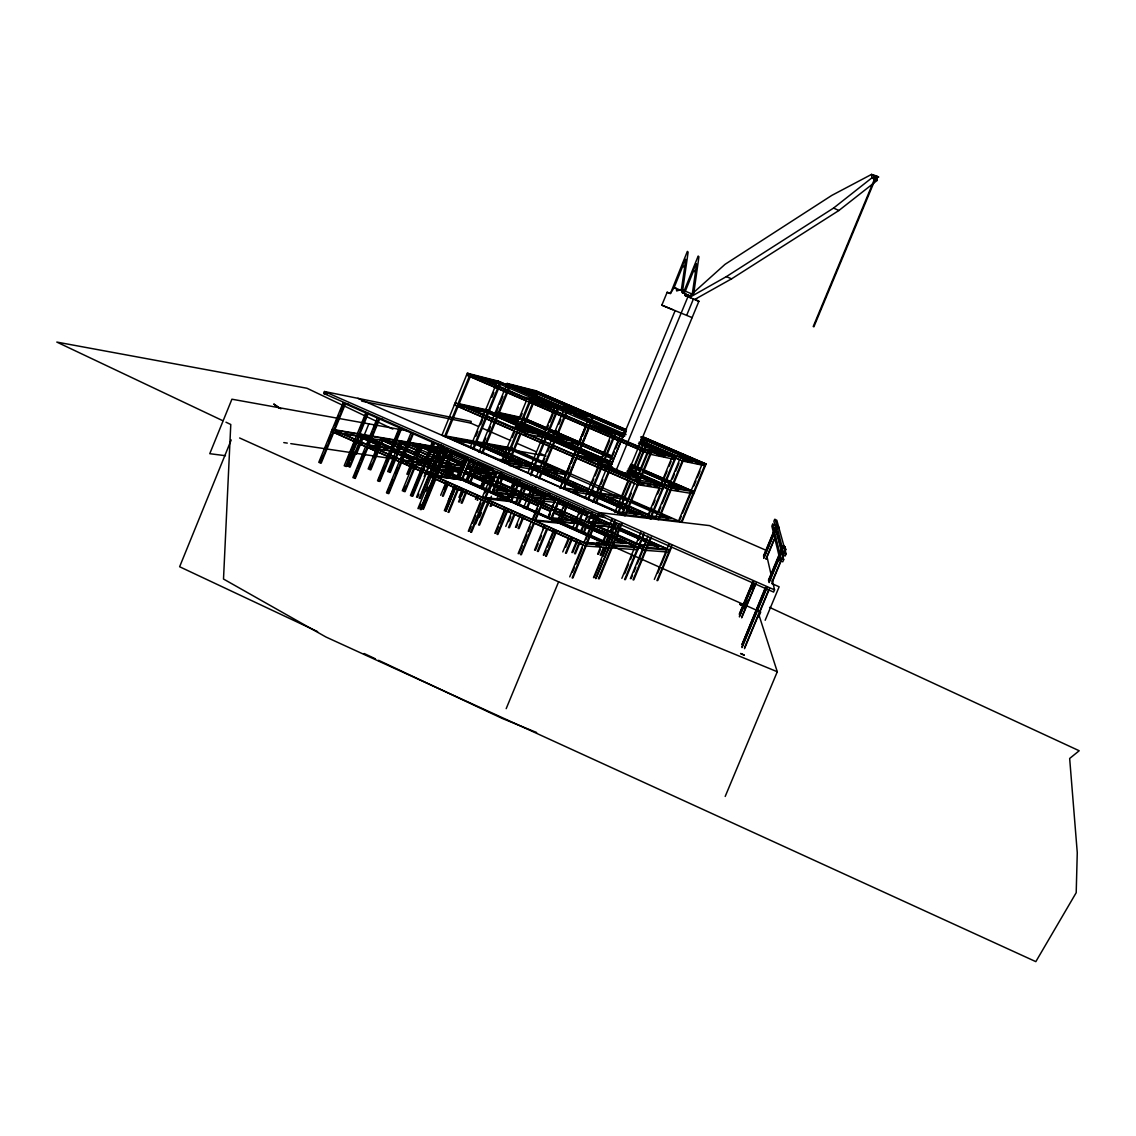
<?xml version="1.0" encoding="UTF-8"?>
<svg xmlns="http://www.w3.org/2000/svg" width="1136" height="1136" viewBox="0 0 1136 1136"><rect width="100%" height="100%" fill="white"/><g stroke="black" fill="none" stroke-linecap="round" stroke-linejoin="round"><path stroke-width="1.5" d="M693.698 293.869L698.938 256.75L698.171 256.04L683.9 291.526M672.654 309.674L661.834 305.172L667.159 292.279L670.481 293.429L687.365 251.383L688.132 252.093L682.338 292.662L690.333 296.198M684.965 292.108L693.343 271.362L695.488 271.93L692.278 294.11L681.401 289.524L676.687 290.972L676.218 288.359L674.131 287.55L670.481 293.429M231.204 439.959L179.63 566.75L317.626 631.644M572.927 577.954L599.112 514.665L323.661 393.454L324.456 391.522L471.213 421.385L470.531 423.046L361.674 401.107M340.729 410.82L343.91 403.039L343.058 402.882L318.79 462.324L320.352 463.019L332.976 432.134M320.309 460.818L322.297 455.948M324.953 449.444L326.288 446.192M328.276 441.322L330.931 434.832M335.021 424.821L338.826 415.492M321.204 463.147L333.814 432.276L358.862 436.423L379.978 445.809M334.68 430.175L345.472 403.734M365.934 412.595L357.357 433.569L434.989 468.032M347.616 459.512L349.561 454.755M350.854 451.588L354.091 443.665M360.14 428.868L362.114 424.026M363.435 420.803L366.076 414.356M367.468 413.263L345.742 466.427L344.208 465.746L356.534 435.613L384.039 447.84M346.551 466.541L358.862 436.423M368.263 413.419L359.686 434.378L333.828 430.033L344.634 403.578L348.894 404.402M347.332 466.172L360.424 434.08L443.835 448.124M348.312 466.3L349.604 463.147M350.896 459.981L354.12 452.085M349.121 466.967L361.404 436.934M350.101 467.109L361.731 438.666M356.434 454.173L362.966 438.212M364.202 435.216L368.845 423.856M352.884 477.645L365.565 446.647L366.388 446.775M353.708 477.759L356.377 471.227M357.712 467.975L359.714 463.076M361.049 459.81L364.386 451.659M367.879 443.111L372.352 432.177M373.63 429.053L376.825 421.243M354.46 478.355L367.141 447.343L392.275 451.276L379.893 481.494M355.284 478.455L367.965 447.47M368.817 445.369L379.68 418.829M368.135 468.969L375.491 450.992M376.825 447.712L380.177 439.547L424.694 459.299M369.072 469.097L371.074 464.198M373.744 457.666L375.746 452.767M369.896 469.75L382.761 438.326L431.865 460.094M370.819 469.878L379.523 448.649M381.526 443.75L383.67 438.482L435.897 461.628M390.784 448.408L399.403 427.349M378.359 480.812L384.224 466.484M386.169 461.713L388.129 456.942M399.517 429.11L391.565 448.535L368.944 444.943M400.951 428.031L379.112 481.394L377.564 480.713L389.946 450.467L418.02 462.934M401.718 428.173L393.113 449.217L368.007 445.241L378.87 418.673L383.002 419.44M387.66 471.596L399.474 442.756L439.717 460.577M388.555 471.71L393.794 458.901M389.378 472.363L402.002 441.563L439.76 458.035M390.287 472.491L402.882 441.705M399.233 461.628L386.467 492.754L388.058 493.464L388.867 493.549L401.604 462.451L400.823 462.338L388.058 493.464M400.099 459.512L411.019 432.844L411.8 432.986M387.277 492.839L389.293 487.926M390.628 484.66L392.644 479.747M395.328 473.201L397.344 468.288M400.88 459.64L404.104 451.801M405.382 448.663L409.23 439.263M406.844 474.181L418.446 445.908L440.64 455.721M407.71 474.294L410.934 466.442M416.727 452.327L418.659 447.612M402.272 490.809L413.362 463.772M414.995 459.228L420.931 444.73L441.421 453.789M415.847 459.356L421.783 444.886M403.195 490.922L405.154 486.151M416.614 459.469L421.754 446.931L434.35 452.497M404.089 491.618L415.18 464.581M405.012 491.732L416.088 464.709M432.39 441.904L423.714 463.034L400.909 459.64M411.204 495.537L421.016 471.596M425.815 459.895L432.475 443.651M433.952 442.586L411.985 496.148L410.437 495.452L422.89 465.093L434.193 470.119M412.751 496.233L425.191 465.902L406.873 463.218M434.761 442.728L426.028 463.829L401.69 460.222L412.609 433.554L413.405 433.696L402.471 460.336L412.922 461.77M424.182 476.509L429.55 463.445M430.885 460.179L435.571 448.748L432.163 448.18M416.514 497.199L438.453 443.679M623.834 435.187L498.448 381.213L467.322 373.233L441.89 435.287L442.955 435.471M417.594 497.312L418.9 494.132M432.83 460.137L434.832 455.252M436.167 452L438.169 447.115M419.212 498.406L431.652 468.117M441.166 444.886L432.475 466.072L433.54 466.229L441.563 446.689M422.067 493.123L429.749 474.422M431.027 471.312L432.305 468.188M420.292 498.534L432.702 468.273M445.653 436.664L458.092 406.347M458.93 404.288L471.085 374.681L500.138 382.108L472.832 448.621M417.934 508.573L443.494 446.292M418.872 508.672L420.803 503.958M425.957 491.405L427.889 486.705M433.938 472.008L435.883 467.265M438.482 460.932L440.427 456.189M441.719 453.023L443.665 448.28M420.235 509.61L433.128 478.185L434.051 478.313L421.172 509.695M445.071 449.146L434.023 476.069L462.253 479.917L470.971 458.717M421.115 508.332L433.952 477.092M435.457 473.385L445.156 449.771M445.979 449.302L434.946 476.197L461.358 479.79L469.438 460.208M422.72 509.056L435.557 477.802M447.414 448.905L436.423 475.672L332.252 429.337L333.104 429.479M423.501 509.127L435.684 479.463M448.166 449.032L437.19 475.785L334.708 430.189M440.413 476.992L441.734 473.783M446.349 462.551L450.964 451.304M444.701 471.312L452.611 452.029M445.411 471.412L453.321 452.156M440.654 495.282L445.951 482.388M449.927 472.718L452.568 466.271L454.329 467.052L451.674 473.499M444.162 488.949L446.136 484.106M875.899 175.768L872.959 174.987L874.493 179.161L878.568 177.017L875.899 175.768L813.22 326.543L813.887 326.799L875.87 177.784M442.401 496.063L447.698 483.169M443.253 496.162L447.896 484.887M452.526 473.613L455.167 467.166M457.098 475.941L464.88 456.999M457.794 476.041L459.739 471.298M448.322 500.749L453.662 487.742M458.333 476.367L460.336 471.483M461.145 469.495L466.314 456.899M470.205 447.456L472.136 442.742L520.529 463.985M444.318 510.66L454.201 486.606M437.303 475.317L457.709 478.128L466.399 456.899M458.717 476.666L461.954 468.756M464.553 462.451L466.498 457.709M445.071 510.731L448.351 502.723M449.671 499.513L453.619 489.9M459.086 476.58L466.456 458.646M475.87 436.21L477.873 431.339M480.542 424.836L482.544 419.951M491.874 397.217L493.819 392.488M445.738 511.342L455.635 487.273M459.129 478.796L467.847 457.581L459.256 478.81M445.894 511.356L455.777 487.301M473.811 448.791L475.757 444.077M476.495 442.259L488.537 412.964L468.501 408.605M447.982 512.35L457.879 488.281M448.876 512.435L458.759 488.395M480.968 443.054L480.23 444.858L454.854 440.328M458.916 497.412L462.167 489.517M465.405 481.621L470.602 468.969L472.335 469.736M459.768 497.525L461.685 492.768M466.896 480.159L468.827 475.416M458.546 501.885L463.176 490.638M467.137 480.997L475.075 461.656M478.909 452.313L481.479 446.093M494.089 415.35L482.843 442.728L505.548 452.682M515.744 422.862L494.756 413.745L505.818 386.822M506.443 385.26L507.181 383.457L535.652 390.756L626.547 429.806M461.287 496.602L463.232 491.86M467.776 480.798L469.736 476.055M459.54 501.998L460.847 498.789M485.782 438.084L483.808 442.912L540.523 467.776M488.437 431.652L490.411 426.824M496.503 411.985L498.42 407.313M499.712 404.189L502.907 396.407M461.145 503.049L465.774 491.789M469.736 482.147L473.045 474.11L474.01 474.252M477.688 462.806L473.84 472.15L492.101 474.834M481.522 453.463L484.078 447.229M496.716 416.5L484.689 445.667L481.707 445.127M509.07 386.382L498.179 412.908L519.308 417.551M462.125 503.149L466.754 491.916M470.716 482.275L478.654 462.963M483.127 452.071L485.044 447.399M486.407 444.048L497.653 416.699M499.116 413.121L509.368 388.185M475.43 499.343L476.708 496.247M480.542 486.932L484.362 477.631M485.64 474.536L486.918 471.426L468.387 463.048M481.536 486.307L483.567 481.38M478.398 497L477.12 500.096L477.83 500.181M482.232 487.685L488.608 472.178M482.559 488.693L489.304 472.278M468.302 531.236L481.295 499.641M493.336 470.446L482.204 497.511L483.084 497.611M469.196 531.307L471.142 526.564M472.448 523.412L475.686 515.531M476.992 512.364L480.883 502.907M485.044 492.839L487.003 488.068M488.31 484.887L491.59 476.935M470.631 532.287L483.638 500.678L484.518 500.791L471.525 532.344M485.413 498.647L496.546 471.61L495.679 471.483L484.532 498.548L511.385 501.729L520.174 480.414M475.785 523.781L485.683 499.726M497.27 471.554L489.176 491.235L490.17 491.363M513.983 430.913L501.416 461.457L502.41 461.614M514.821 428.84L526.323 400.894M479.449 517.462L481.423 512.663M503.063 460.009L506.372 451.986M512.308 437.53L514.296 432.717M515.801 429.039L517.718 424.395M520.26 418.19L522.177 413.532M478.54 525.017L489.758 497.738M500.025 472.775L491.916 492.456L522.361 496.318L526.919 485.228M516.738 432.12L504.171 462.664L534.19 467.563L546.345 438.084L524.647 433.711M487.642 505.122L488.92 502.013M494.032 489.573L495.31 486.464M497.241 481.806L499.158 477.134M505.151 462.835L517.718 432.319M518.556 430.246L530.824 400.426L558.117 407.071L530.569 474.01M531.421 398.693L534.062 392.275L576.037 410.323M479.548 525.102L488.778 502.666M490.099 499.457L491.419 496.247M492.925 492.584L501.019 472.917M490.156 506.258L491.448 503.149M496.56 490.695L497.838 487.585M499.769 482.928L501.686 478.256M508.388 461.94L509.709 458.745M511.03 455.536L520.132 433.412M521.41 430.288L522.688 427.179M523.98 424.055L532.642 402.996M533.963 399.787L537.314 391.622L510.746 384.82M497.241 490.596L498.562 487.372M500.55 482.53L503.205 474.351M491.079 506.358L492.357 503.248M497.483 490.823L498.761 487.713M500.678 483.041L502.595 478.384L486.123 475.998M509.297 462.096L510.604 458.887M511.924 455.692L513.898 450.893L497.625 447.982M521.012 433.583L514.608 449.16L444.574 436.465L457.07 406.134L463.289 407.483M522.304 430.473L523.582 427.363M524.86 424.239L526.138 421.129L521.878 420.206M533.508 403.195L526.919 419.227L522.674 418.289M506.187 499.599L507.494 496.432M510.76 488.494L514.679 478.966M506.841 499.684L508.147 496.503M511.413 488.579L512.719 485.399M507.82 500.337L509.794 495.566M511.101 492.385L516.326 479.69M494.785 533.352L504.753 509.155M508.289 500.621L516.553 480.542M508.488 500.408L510.447 495.651M514.367 486.137L516.979 479.79M495.637 533.423L498.292 526.976M499.613 523.753L504.924 510.859M511.143 495.807L513.841 489.247M515.872 484.334L517.221 481.053M507.025 510.163L497.057 534.374L497.895 534.431L507.863 510.249M510.561 501.643L518.84 481.55M505.804 526.451L511.867 511.74M515.247 503.56L517.945 497.014L518.882 497.128L516.852 502.027M518.754 495.012L523.327 483.922M527.899 472.832L529.845 468.075M530.597 466.243L542.752 436.749L594.838 459.384M543.562 434.733L554.695 407.739L542.724 404.856M508.772 521.637L510.802 516.738M520.345 493.549L522.304 488.807M546.444 430.161L548.404 425.404M549.71 422.237L552.976 414.313M508.474 527.644L513.87 514.551M517.902 504.739L525.996 485.1M509.425 527.729L514.807 514.651M518.854 504.853L521.538 498.306L497.114 495.282M530.839 475.728L533.451 469.395L509.354 465.519M515.46 527.317L520.132 516M523.455 507.906L527.459 498.207M532.131 486.833L528.268 496.219L529.177 496.347L532.401 488.523M536.007 477.432L538.592 471.156M539.983 467.791L551.329 440.243M563.811 409.954L552.806 436.636L553.701 436.82M516.383 527.402L517.718 524.165M542.88 463.076L544.882 458.22M547.552 451.745L549.554 446.888M554.34 435.244L556.285 430.544M558.869 424.268L560.815 419.567M553.985 441.393L542.625 468.941L567.503 473.002M566.466 411.09L555.461 437.786L579.956 442.799M522.759 517.164L518.101 528.496L519.024 528.567L523.682 517.263M526.096 509.084L530.1 499.371M534.786 487.997L530.91 497.398L540.509 498.605M538.663 478.597L541.886 470.758M527.686 507.565L530.342 501.104M531.818 497.511L535.695 488.125M539.557 478.725L542.142 472.462M543.519 469.097L554.879 441.563M556.342 437.971L567.347 411.303M518.13 553.644L531.236 521.878L532.074 521.964M532.145 519.734L543.363 492.527M518.982 553.701L522.262 545.763M523.568 542.596L526.834 534.658M528.141 531.478L530.114 526.721M532.983 519.819L537.598 508.63M539.572 503.83L541.56 499.031M520.501 554.709L533.593 522.929M521.339 554.751L534.431 523.014M535.34 520.87L546.558 493.677M542.894 529.759L544.187 526.621M548.063 517.235L550.648 510.973M551.94 507.849L554.51 501.587M559.949 488.409L562.604 481.962M563.939 478.739L565.927 473.911M566.637 472.164L575.696 450.211M577.003 447.073L578.295 443.935M579.076 442.018L587.724 421.044M534.545 550.136L544.542 525.925M556.427 497.114L548.063 517.377L576.719 520.387M573.112 456.658L560.417 487.401L561.354 487.543M585.565 426.454L573.964 454.57L574.873 454.741L577.443 448.507M548.929 517.334L550.222 514.196M563.342 482.686L566.111 475.657M566.679 474.607L570.016 466.527M571.351 463.303L573.311 458.206M579.374 443.821L581.32 439.135M582.598 436.011L585.892 427.69M535.51 550.193L538.166 543.746M539.501 540.523L541.503 535.681M587.639 428.613L593.02 415.563L568.085 409.485M546.672 528.78L537.342 551.386L538.294 551.443L547.609 528.865M559.224 498.335L550.846 518.612L579.417 521.58L584.685 508.829M551.485 518.47L554.07 512.208M556.001 507.522L557.932 502.836L557.08 502.723M564.024 488.04L566.026 483.212M567.347 480.003L569.349 475.175M570.059 473.428L576.52 457.751M579.758 449.927L581.689 445.227L580.865 445.056M582.47 443.31L593.12 417.508L572.331 412.51M551.798 518.712L559.508 500.025M564.138 488.764L576.818 458.049L575.909 457.879L563.215 488.636L591.359 492.655L601.043 469.239M577.67 455.962L589.272 427.86L588.377 427.661L576.761 455.792L604.437 460.975L615.655 433.838L599.481 430.175M543.292 555.106L553.331 530.782M556.896 522.205L565.231 502.027M544.087 555.149L546.104 550.293M547.438 547.055L549.441 542.199M550.775 538.947L554.127 530.853M561.525 512.975L557.677 522.29L534.687 519.99M563.442 508.332L565.373 503.674M545.578 556.143L555.632 531.804M559.196 523.227L567.531 503.035M546.388 556.186L556.427 531.875M568.312 503.134L559.977 523.313L534.502 520.785L545.734 493.564L549.923 494.132M562.774 551.926L568.568 537.896M573.084 526.976L574.362 523.866M575.838 520.288L580.439 509.127M585.054 497.966L587.028 493.18M587.781 491.334L598.118 466.342M612.105 432.475L600.873 459.64L601.725 459.796M565.6 547.311L568.809 539.529M579.346 514.012L581.32 509.226M591.87 483.666L593.816 478.98M595.108 475.856L598.331 468.046M603.046 456.601L609.649 440.64M565.472 553.133L571.266 539.103M575.143 529.745L577.713 523.497M578.536 521.481L583.805 508.729M587.766 499.158L600.83 467.521M603.585 460.818L615.57 431.794L590.053 425.957M566.353 553.189L572.161 539.174M576.023 529.816L578.593 523.582L560.985 521.807M588.633 499.272L590.606 494.487M506.187 708.651L558.6 581.845L239.625 437.985M571.834 552.508L576.548 541.119M580.581 531.35L583.947 523.213L584.813 523.298L581.447 531.435M588.675 511.768L584.756 521.225L585.622 521.31M592.58 502.311L595.179 496.006M596.585 492.612L606.013 469.779M619.972 435.983L609.535 461.259L610.359 461.415M572.714 552.565L576.747 542.809M586.275 519.734L587.568 516.596M594.085 500.848L596.031 496.12M597.422 492.726L599.453 487.841M600.788 484.589L602.818 479.69M611.012 459.839L614.278 451.943M615.584 448.791L618.836 440.91M579.218 542.298L574.504 553.701L575.384 553.757L580.084 542.369M583.265 532.543L586.616 524.406M591.345 512.947L587.44 522.404L613.525 525.116L614.86 521.878M595.917 501.913L598.516 495.608M608.697 470.943L599.268 493.777L624.97 497.454L631.488 481.692M612.219 462.423L623.323 435.571M675.153 310.611L610.515 466.981L627.299 474.28L698.896 301.267L687.962 296.666L616.223 470.148M584.117 532.614L586.815 526.11M588.292 522.503L592.197 513.046M596.755 502.027L598.715 497.298M600.106 493.904L609.535 471.085M687.649 296.61L685.122 295.545L685.661 294.238M569.732 576.861L582.938 544.911M572.516 572.09L574.489 567.304M575.81 564.109L582.413 548.163M585.977 539.6L595.946 515.474M572.118 577.926L599.126 512.577L709.546 525.613L765.479 550.037L766.232 553.36M686.655 315.354L693.429 298.967M696.567 298.825L696.027 300.131L698.896 301.267M597.607 554.141L600.873 546.274M602.818 541.545L609.336 525.812M610.131 523.881L612.134 519.024M614.817 512.549L617.501 506.06M618.836 502.822L620.852 497.966L668.053 518.627M621.577 496.205L628.094 480.429M632.014 470.957L633.32 467.805M644.865 439.902L634.115 465.874L634.896 466.03L641.599 449.813M598.431 554.198L600.376 549.483M604.281 540.04L606.241 535.326M628.89 480.556L622.372 496.318L599.183 492.996M600.206 555.291L603.457 547.424M605.417 542.696L608.03 536.405M609.975 531.676L611.935 526.948M612.716 525.031L614.732 520.174M617.416 513.685L620.1 507.21M621.435 503.958L630.707 481.565M634.626 472.093L647.463 441.024M601.015 555.348L604.281 547.481M606.226 542.767L608.825 536.476M610.785 531.747L612.744 527.033L597.962 525.542M618.879 512.166L620.895 507.309M622.23 504.072L624.246 499.215M635.407 472.235L636.7 469.083L629.145 467.691M646.228 446.065L637.495 467.152L629.955 465.746M593.489 577.628L606.312 546.643M607.206 544.556L616.252 522.688M594.242 577.656L601.668 559.736M603.017 556.47L606.383 548.333M613.113 532.131L607.945 544.613L586.389 542.951M614.406 529.007L616.337 524.321M634.456 483.382L621.648 514.324L656.068 518.442M635.322 481.281L647.037 452.966M618.58 523.71L595.818 578.678L619.319 523.795M622.514 514.438L624.53 509.553M625.879 506.301L627.896 501.416M629.245 498.164L631.261 493.28M636.16 481.423L638.12 476.708M639.426 473.57L647.222 454.712M647.903 453.15L648.699 451.233L672.441 456.274M621.094 523.781L598.345 578.749L599.24 578.778L621.96 523.866M475.487 441.805L650.658 518.669L675.948 457.609L650.672 452.27L624.488 515.574L357.868 398.324M621.846 578.352L634.2 548.532M635.038 546.501L641.016 532.06M647.094 517.363L659.476 487.486M660.314 485.455L671.646 458.12L674.401 459.299M624.63 573.68L628.52 564.265M630.48 559.565L632.425 554.865M638.517 540.154L639.838 536.945M648.557 515.9L651.808 508.033M653.115 504.895L655.06 500.181M657.673 493.904L659.618 489.19M663.097 480.769L661.109 485.583L639.611 481.991M664.432 477.56L667.102 471.128M669.09 466.314L671.092 461.486M643.757 533.267L624.587 579.573L625.411 579.601L643.913 534.957M643.345 547.14L647.946 536.036M655.273 518.343L667.528 488.807L668.323 488.949L662.174 503.688M668.351 486.79L679.555 459.768M630.338 578.636L642.522 549.142L643.359 549.228L638.489 547.069M631.119 578.65L632.468 575.384M633.831 572.118L635.862 567.205M637.225 563.939L643.331 549.213M646.114 542.454L644.14 547.211L616.138 534.815M658.781 511.882L660.825 506.968M669.118 486.918L671.092 482.161M672.413 478.98L674.386 474.223M675.707 471.042L678.987 463.105M633.008 579.843L650.658 537.243M633.817 579.871L651.453 537.314M678.504 521.112L690.361 492.541L693.003 493.691M691.157 490.61L702.005 464.468L704.647 465.604M654.336 579.417L666.165 550.903M666.96 548.972L668.99 544.087M681.217 516.454L679.243 521.211L656.963 518.556M682.537 513.273L690.432 494.245M693.911 485.839L695.942 480.94M697.291 477.674L700.003 471.142M657.716 573.112L659.689 568.369M660.996 565.203L666.25 552.55M656.949 580.595L671.617 545.237M681.146 522.276L705.371 463.829L642.01 436.607M657.716 580.61L671.688 546.927M642.791 436.778L706.095 463.985L681.87 522.361L511.172 447.882M774.78 525.13L772.636 524.236L771.855 526.11L780.233 560.758L782.775 561.809L783.698 559.594L776.484 531.691M739.38 613.852L752.785 581.66M763.506 555.93L776.243 525.357L778.487 526.28M739.408 614.533L752.856 582.271M763.605 556.455L776.371 525.812L778.614 526.749M739.422 616.223L753.622 582.143M763.761 557.79L776.612 526.962L778.998 528.368L776.612 526.962M739.451 616.919L753.679 582.754M763.846 558.344L776.74 527.431M744.35 609.01L747.701 600.944M752.401 589.655L754.418 584.813M741.68 617.16L755.88 583.08M766.019 558.727L774.141 539.259M741.709 617.856L755.951 583.691M766.118 559.281L775.618 536.504M765.053 588.32L741.95 644.68L765.849 587.369M768.461 580.155L782.079 547.495M768.575 580.823L782.235 548.077M741.978 646.767L766.317 588.391M769.029 581.902L781.866 551.088M742.021 647.634L767.112 587.454M769.143 582.583L782.022 551.684M780.233 560.758L781.156 558.543L772.636 524.236M782.647 554.964L773.886 521.225L774.667 519.351L776.811 520.245L786.112 553.8L785.189 556.015L782.647 554.964L783.57 552.749L775.164 519.422M744.492 647.818L768.831 589.428M772.21 581.32L781 560.233M784.38 552.124L785.729 548.887L783.229 547.85L785.899 549.469L782.505 557.606M744.534 648.67L769.626 588.505M771.656 583.62L781.156 560.857M758.692 616.905L760.708 612.048L616.479 548.021M772.267 579.914L774.539 589.882L773.616 592.083L598.232 514.75L603.5 515.346M765.167 620.27L779.14 586.787L772.665 583.932M725.194 796.45L777.28 671.731L758.536 613.752M877.233 176.392L874.493 179.161L874.308 175.611M688.643 296.993L725.052 264.333L831.737 195.435L871.624 174.362L876.978 176.875L877.177 180.425L838.893 210.501L731.57 278.845L694.65 299.506M689.637 297.391L726.387 276.616L833.583 208.058L871.823 177.912L871.624 174.362M609.379 547.737L585.324 545.976L430.814 477.163M611.125 547.864L637.765 549.81M669.544 552.124L645.234 550.349L615.201 537.058M612.545 546.927L615.882 547.183M595.917 545.876L599.382 546.132M613.369 544.826L635.848 546.572M647.69 547.495L667.698 549.029M584.642 542.809L583.847 542.752L595.165 515.375L595.974 515.474L497.142 471.866M610.273 545.635L586.219 543.803L431.68 475.033L432.631 475.16M638.602 547.779L611.992 545.763L462.011 479.179M670.339 550.193L646.057 548.347L639.582 545.479M583.506 542.298L606.099 544.059M609.137 542.142L605.602 541.858L560.36 521.779L582.725 524.037L611.069 536.59M612.673 542.426L626.831 543.562L615.797 538.677M615.172 527.317L596.443 525.428L612.517 532.543M559.934 520.771L563.286 521.112M571.678 521.964L575.029 522.319M587.411 521.509L610.927 523.966M605.161 517.292L597.564 516.44L442.742 448.124M481.962 497.114L507.196 500.138M484.774 497.809L509.113 500.72M651.709 515.943L670.765 518.272L661.351 514.154M536.22 500.138L539.699 500.564M543.178 500.99L555.334 502.51M499.457 494.7L502.822 495.126M507.863 495.765L511.228 496.176M491.86 491.576L519.692 495.126M530.924 496.56L556.157 499.783M543.974 499.045L556.129 500.593M225.453 455.706L209.762 453.69L231.914 399.205L406.475 430.629M493.138 489.772L510.447 492.016L467.535 473.016L464.17 472.519M525.258 493.947L547.41 496.815L506.173 478.611L483.027 475.26L493.975 480.102M457.68 478.114L458.419 478.213M434.307 475.388L460.009 478.923L608.64 544.911M573.822 491.32L577.131 491.789M613.965 497L617.416 497.483M628.364 499.712L608.243 496.886L625.95 504.654M442.799 469.736L461.273 472.406M564.691 488.026L588.647 491.462M400.042 461.756L403.308 462.224M416.358 464.141L421.257 464.865M448.564 469.779L451.929 470.276M455.295 470.758L458.674 471.255M487.046 475.388L490.511 475.885M460.79 472.036L442.231 469.338L457.936 476.311M430.842 465.022L429.763 464.865L436.21 467.72M432.546 465.277L437.601 466.03M440.967 466.527L462.153 469.651M472.221 471.142L471.241 470.986L493.904 481.025M473.982 471.412L496.489 474.734M440.271 467.208L462.111 470.418M499.002 475.842L503.362 476.481M426.028 462.281L431.254 463.062M445.227 465.164L450.452 465.945M467.904 468.572L471.397 469.083M475.558 469.722L487.543 471.511M420.874 462.054L436.877 464.439M441.776 465.178L462.693 468.302M466.172 468.813L473.144 469.864M473.882 469.977L497.795 473.542M283.787 442.6L287.28 443.111M290.773 443.636L393.723 458.916M437.914 462.466L417.324 459.342L360.424 434.08M441.336 462.977L463.644 466.371M467.066 466.882L473.939 467.933M475.686 468.202L493.038 470.829M415.492 458.518L437.829 461.926M441.265 462.451L463.602 465.845M467.038 466.371L493.067 470.347M376.499 448.365L379.864 448.89M383.23 449.416L388.285 450.211M367.24 444.673L366.431 444.545L377.294 417.977L378.103 418.133M518.257 466.214L521.58 466.74M553.914 471.98L557.35 472.533M560.786 473.087L564.237 473.641M542.795 470.9L566.779 474.763M663.026 488.807L637.296 484.618L454.329 404.941L455.38 405.169M693.727 493.805L670.24 489.985L662.7 486.705M504.072 461.898L531.52 466.399M544.329 468.501L567.489 472.306M640.519 484.376L643.97 484.944M647.421 485.512L650.871 486.08M654.322 486.648L657.772 487.216M675.111 490.056L678.504 490.61M670.851 487.216L691.881 490.724M332.252 431.581L331.4 431.439L432.347 476.382M344.407 433.597L354.801 435.329M412.368 444.886L419.283 446.036M447.769 450.779L451.248 451.347M370.989 438.51L405.481 444.233M408.932 444.801L421.754 446.931M426.937 447.783L437.332 449.501M447.712 451.219L454.641 452.369M420.15 446.661L435.173 453.065M334.864 429.777L358.167 433.696L435.755 468.146M362.242 434.889L443.821 448.578M664.716 484.532L683.432 487.713L644.098 470.645M611.296 466.044L597.834 462.778L629.855 476.694L638.091 478.114M457.183 440.058L460.506 440.654M463.843 441.251L467.166 441.847M501.927 448.095L505.35 448.706M513.33 450.14L545.99 456.005L539.572 453.207M444.645 435.784L473.868 441.095M476.864 441.648L512.08 448.053M586.204 459.157L607.874 463.161M629.401 467.152L640.945 469.282M576.648 455.082L600.901 459.64M630.75 465.249L634.144 465.888M323.661 393.454L327.111 394.149M537.555 435.699L541.034 436.394M571.536 442.586L579.119 444.105M560.602 440.967L579.161 444.716M519.28 429.749L544.485 434.918M555.39 437.161L579.9 442.188M675.182 459.469L649.877 454.187L466.555 375.121L467.592 375.377M705.357 465.76L682.267 460.946L638.943 442.245M553.005 435.287L521.424 422.336M556.313 435.983L571.223 439.064L529.83 421.115L507.295 416.202L518.286 420.973M656.395 454.925L664.872 456.7M683.673 460.634L692.009 462.38M695.346 463.09L702.744 464.638M706.095 463.985L683.034 459.1L658 519.535L591.501 490.383M681.103 458.106L702.772 462.707M664.29 453.15L644.126 448.834L598.601 429.209L619.929 434.066M510.107 417.65L518.513 419.468M475.089 409.471L483.297 411.26M494.742 413.745L495.708 413.958M512.606 417.636L519.365 419.113M456.218 403.11L455.167 402.882L638.162 482.516L663.864 486.776L641.116 476.893M457.893 403.479L486.705 409.826L517.59 423.245M498.221 412.368L520.146 417.196M641.102 438.865L652.462 441.45L695.033 459.739L676.616 455.792L641.059 440.498M640.803 439.518L648.23 441.194M641.528 437.743L648.23 439.277M587.284 424.765L612.886 430.643M622.23 432.788L625.567 433.554M640.59 437.005L645.603 438.155M578.068 413.39L589.74 416.216M547.183 402.755L523.966 397.046L479.704 377.976L504.029 384.167L563.073 409.627M528.07 399.233L555.461 405.921M565.43 408.349L590.464 414.455M486.478 380.191L496.773 382.804L543.704 403.024M525.741 390.159L534.076 392.275M473.74 377.422L469.296 376.3L457.893 404.061L489.332 410.976L500.351 384.181L480.571 379.154M521.637 389.577L537.47 393.581M875.643 176.25L878.568 177.017M638.219 477.83L624.417 472.69L627.299 474.28M597.834 462.778L613.369 468.572M685.122 295.545L690.489 297.731M661.834 305.172L692.122 317.626M536.632 732.521L502.155 718.406L378.6 660.314M558.6 581.845L777.28 671.731M783.57 552.749L786.112 553.8M781.156 558.543L783.698 559.594M667.159 292.279L670.24 293.585M683.971 291.625L674.131 287.55L682.523 266.747L684.667 267.301L681.401 289.524L682.338 292.662L690.12 295.942M726.387 276.616L731.57 278.845M534.758 390.528L625.751 429.621M536.561 393.198L572.402 408.605M593.588 417.707L626.163 431.708M647.35 440.825L684.823 456.928M587.34 415.18L626.106 431.85M642.266 438.794L690.716 459.626M507.181 383.457L626.05 434.591M640.704 440.896L683.801 459.271L658.781 519.635L568.057 479.846M640.122 442.188L675.948 457.609M624.63 435.699L497.483 380.972L485.725 409.613L576.832 449.189M639.966 442.287L675.167 457.439L649.849 518.57L472.874 440.924L484.916 411.601L530.171 431.282M677.099 458.546L680.336 459.938M566.31 411.033L571.167 413.121M574.404 414.512L624.686 436.11M550.193 405.808L623.068 437.204M638.475 443.651L658.71 452.54M468.359 373.503L651.51 452.44L625.34 515.673L442.941 435.471M467.322 373.233L650.672 452.27M470.829 376.783L526.067 400.61M529.319 402.002L586.176 426.525M589.428 427.931L646.285 452.455M579.488 442.003L523.497 417.934L611.083 455.891M582.725 443.409L603.784 452.54M607.022 453.946L611.892 456.047M631.332 464.482L641.059 468.699M644.297 470.105L663.736 478.526M666.988 479.932L670.226 481.337M673.463 482.743L694.522 491.874L671.064 487.983L664.574 485.157M630.537 464.326L693.798 491.746M525.23 420.732L546.373 429.905M549.625 431.311L554.51 433.427M557.762 434.847L562.632 436.962M577.273 443.31L603.287 454.585M606.553 456.005L611.424 458.12M635.819 468.699L640.704 470.815M643.956 472.221L674.855 485.626M522.716 419.837L545.507 429.72M548.759 431.126L566.665 438.894M581.32 445.255L612.247 458.674M631.772 467.137L639.923 470.673M643.175 472.079L678.987 487.614M629.23 469.125L661.493 483.141M498.136 412.695L602.037 457.794M605.289 459.214L610.16 461.33M628.009 469.083L671.845 488.111M495.552 411.772L518.314 421.655M521.552 423.061L544.314 432.944M547.566 434.35L612.56 462.579M628.819 469.637L638.56 473.868M641.812 475.274L661.322 483.751M520.842 424.651L611.85 464.184M628.109 471.255L637.864 475.487M580.098 450.609L611.693 464.34M627.271 471.099L663.069 486.648M663.481 486.833L668.323 488.949M520.586 424.963L577.102 449.529M580.34 450.935L599.723 459.342M606.17 462.153L611.026 464.255M627.171 471.27L636.856 475.487M641.698 477.589L659.462 485.299M611.452 464.723L606.581 462.608L584.941 458.603L631.659 478.923L652.149 482.402L627.711 471.795M627.1 472.903L638.162 477.716M489.119 413.22L516.568 425.148M519.805 426.554L524.647 428.655M545.649 437.786L574.717 450.424M579.559 452.526L590.862 457.439M457.836 403.82L639.014 482.658M456.999 405.879L513.742 430.587M516.979 431.992L573.723 456.7M576.974 458.12L633.718 482.828M470.531 423.046L478.568 426.554M481.778 427.96L510.675 440.583M517.093 443.381L536.362 451.801M631.502 501.09L658.198 512.776M510.462 449.629L555.944 469.537M568.951 475.231L616.067 495.864M505.591 451.887L494.614 447.073L517.462 451.177L558.784 469.253L536.93 465.632L508.729 453.264M629.174 506.06L648.486 514.537M543.761 469.196L564.819 478.426M508.786 454.116L531.492 464.07M534.744 465.49L588.263 488.963M517.207 459.668L520.458 461.102M525.329 463.247L530.2 465.377M535.084 467.521L538.336 468.941M543.207 471.085L548.077 473.229M572.459 483.922L575.711 485.342M591.955 492.47L595.207 493.904M600.092 496.034L603.33 497.469M608.214 499.599L613.085 501.743M617.97 503.887L621.207 505.307M637.466 512.435L640.718 513.87M483.709 445.241L504.668 454.428M507.891 455.848L530.455 465.746M533.679 467.152L588.476 491.192M591.7 492.612L651.326 518.769M504.796 455.508L479.321 444.332L454.329 439.845L498.406 459.228L522.304 463.204L507.977 456.913M624.743 508.147L594.767 494.998L572.729 491.902L618.069 511.839L638.943 514.381L627.896 509.539M474.734 443.622L502.126 455.65M505.35 457.07L516.639 462.011M532.756 469.097L581.107 490.326M590.763 494.558L624.615 509.425M627.839 510.831L632.667 512.961M531.818 468.941L562.476 482.402M565.7 483.822L583.45 491.604M588.278 493.734L623.778 509.311M627.001 510.731L636.685 514.977M324.456 391.522L774.539 589.882M343.058 402.882L444.204 447.499M454.883 452.852L465.93 457.709M470.659 459.796L473.811 461.188M476.964 462.579L492.726 469.537M445.284 448.99L493.904 470.446M446.76 451.262L465.959 459.739M469.168 461.145L488.366 469.622M439.632 448.308L442.827 449.728M447.641 451.844L474.862 463.871M478.071 465.277L487.685 469.523M502.467 476.083L531.52 488.906M534.744 490.34L555.731 499.599M558.955 501.019L579.942 510.291M583.18 511.711L588.022 513.855M591.245 515.275L615.456 525.968M620.299 528.098L639.667 536.646M642.905 538.081L667.116 548.759M499.925 475.231L564.564 503.773M567.787 505.193L587.184 513.756M590.408 515.176L614.647 525.883M619.134 527.857L669.587 550.136M620 528.879L646.654 540.637M649.792 542.028L659.207 546.175L639.838 544.627L617.331 534.673M438.851 450.197L442.784 451.73M445.255 453.023L465.192 461.628M501.686 477.986L514.651 483.709M519.507 485.853L530.853 490.866M534.09 492.3L542.184 495.878M558.387 503.035L563.257 505.179M568.114 507.323L579.459 512.336M582.697 513.77L587.553 515.914M590.791 517.349L602.137 522.347M619.958 530.228L639.398 538.805M642.635 540.239L652.362 544.542M500.763 477.858L542.937 496.475M557.52 502.921L606.184 524.42M611.04 526.564L615.911 528.709M619.148 530.143L638.617 538.748M641.854 540.168L645.092 541.602M648.344 543.036L658.071 547.339M422.535 445L441.435 453.363M444.588 454.755L463.488 463.105M468.202 465.192L472.931 467.279M420.064 444.119L440.697 453.236M445.411 455.323L464.34 463.687M467.464 465.064L472.221 467.166M444.574 455.195L463.502 463.559M468.231 465.646L471.383 467.038M445.369 457.368L462.693 465.022M444.616 457.24L463.545 465.618M443.793 457.112L462.707 465.476M497.099 481.494L520.572 491.874M473.84 471.852L561.156 510.49M564.393 511.924L577.329 517.647M580.567 519.081L585.409 521.225M588.334 522.517L612.9 533.38M497.142 482.459L612.063 533.309M616.919 535.454L636.345 544.045M442.131 459.313L454.201 464.425M473.03 473.811L476.282 475.26M479.52 476.694L486.009 479.562M500.607 486.023L507.096 488.892M510.348 490.34L516.823 493.209M523.313 496.077L528.183 498.235M531.435 499.67L537.924 502.538M541.162 503.972L546.033 506.131M559.011 511.882L565.487 514.75M570.357 516.908L576.847 519.777M580.098 521.211L584.955 523.369M601.185 530.555L607.661 533.423M620.639 539.174L625.51 541.318M628.748 542.752L635.237 545.635M470.432 472.959L488.125 480.784M496.162 484.348L512.251 491.476M515.474 492.896L552.465 509.283M555.689 510.703L591.075 526.366M594.284 527.8L611.977 535.624M465.391 471.085L492.91 483.269M496.148 484.703L611.083 535.596M615.939 537.74L635.365 546.345M464.383 470.943L612.432 536.504M615.087 537.669L637.779 547.722M402.087 443.665L427.732 455.025M430.942 456.445L437.36 459.285M442.926 461.997L450.949 465.547M464.553 473.059L491.902 485.171M495.111 486.606L503.149 490.17M520.842 498.008L538.535 505.847M541.758 507.267L549.796 510.831M554.624 512.975L559.452 515.105M562.675 516.539L567.489 518.669M577.145 522.943L590.01 528.652M593.233 530.072L610.927 537.91M615.755 540.054L620.568 542.184M463.545 472.917L507.025 492.172M517.945 497.014L537.612 505.733M540.835 507.167L550.491 511.441M553.715 512.861L571.422 520.714M576.264 522.858L610.075 537.839M614.903 539.983L622.954 543.548M382.846 440.484L392.346 444.687M395.513 446.093L425.574 459.427M461.074 477.716L486.222 488.863M363.193 435.045L416.387 458.66M432.447 465.732L435.67 467.166M438.411 468.387L458.22 477.177M461.06 478.441L587.397 534.516M590.322 535.823L608.427 543.86M439.433 469.154L458.788 477.745M438.979 469.58L458.376 478.199M439.845 470.19L485.086 490.326M488.224 491.718L609.535 545.578M363.023 437.644L367.865 439.788M371.089 441.222L380.773 445.525M393.681 451.262L398.509 453.406M404.97 456.274L411.417 459.143M445.085 474.095L449.927 476.254M391.295 450.836L412.311 460.179M423.629 465.206L434.96 470.233M438.184 471.667L449.501 476.694M497.738 498.122L500.948 499.556M597.437 542.426L600.646 543.846M437.431 471.568L452 478.029M496.886 498.022L500.11 499.457M596.67 542.369L599.893 543.789M434.236 475.87L583.805 542.44M333.856 432.291L431.538 475.771M433.37 478L532.003 521.935M535.241 523.369L583.762 544.982M744.151 655.089L740.573 653.484L744.179 655.089M833.583 208.058L838.893 210.501M769.569 607.377L1079.2 750.754L1069.658 758.465L1077.269 852.639L1076.204 892.683L1035.833 961.638L325.947 637.012L223.508 579.033L230.778 424.495L225.979 422.209M871.823 177.912L877.177 180.425M364.159 653.527L375.391 658.809M222.784 420.703L56.8 342.078L306.919 388.242L392.857 429.096M608.143 464.667L612.389 467.024M621.761 472.221L629.855 476.694M280.919 408.846L273.719 404.018L279.399 408.179M766.985 556.683L771.145 574.93M696.595 264.219L695.544 270.865L693.414 270.183L695.843 263.95L696.595 264.219M685.775 259.59L684.71 266.236L682.608 265.568L685.036 259.306L685.775 259.59M529.092 402.087L517.59 430.047L547.154 436.082L558.273 409.116L529.092 402.087M739.806 604.309L741.425 605.204L739.806 604.309M535.297 431.623L511.754 426.753L467.578 407.54L492.215 412.908L535.297 431.623M582.612 411.445L561.397 406.234L518.911 387.958L541.148 393.624L582.612 411.445M785.246 546.899L782.761 545.862L785.246 546.899"/></g></svg>
